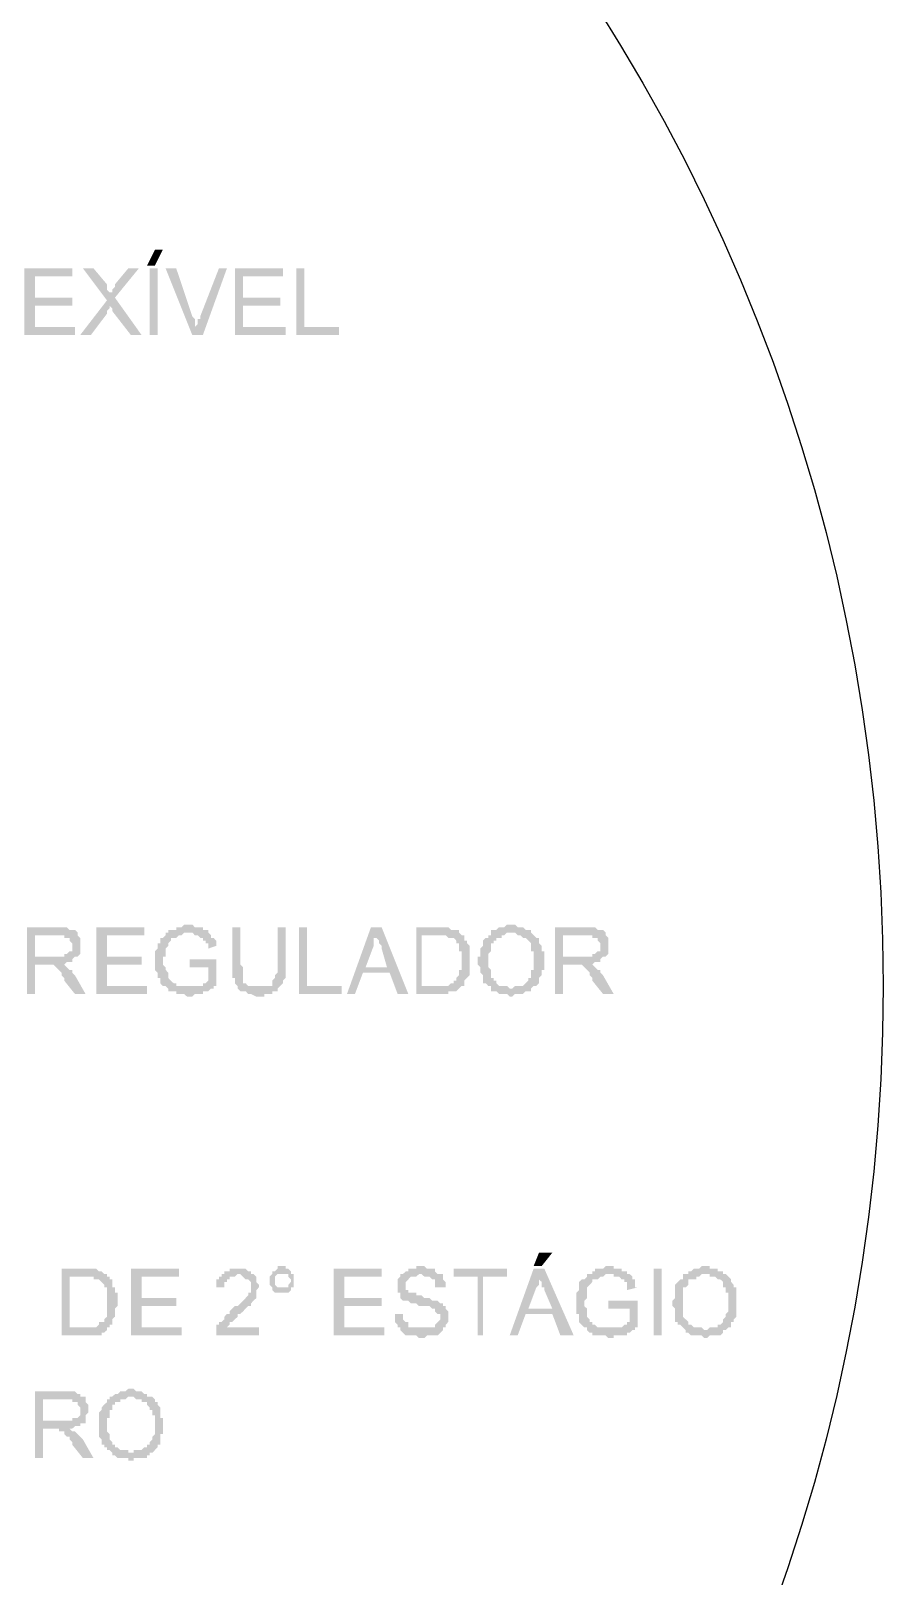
# Model space of a CAD drawing. Header units: millimetres. Extents: x 4161 to 13726, y 828 to 4470.
# Drawn here: x 9892 to 9985.9, y 1437.1 to 1607.4 of the extents above; entities that cross this region are included whole.
import ezdxf

# ---------------------------------------------------------------- set-up
doc = ezdxf.new("R2010")
doc.units = ezdxf.units.MM
doc.header["$LTSCALE"] = 10
doc.layers.add('AUX_01', color=1, linetype='Continuous')
doc.layers.add('H', color=7, linetype='Continuous', lineweight=100)

# ---------------------------------------------------------------- blocks, each defined once
blk = doc.blocks.new('A$C4B5A1FD5')
at = {"layer": 'H', "linetype": 'Continuous'}
for points in [[(284.41, 301.47), (283.53, 301.47), (282.65, 299.71), (283.53, 299.71)], [(274.41, 299.41), (269.12, 299.41), (269.12, 292.06), (274.71, 292.06), (274.71, 292.94), (270.29, 292.94), (270.29, 295.29), (274.41, 295.29), (274.41, 296.18), (270.29, 296.18), (270.29, 298.53), (274.41, 298.53)], [(276.76, 299.41), (275.59, 299.41), (278.24, 295.88), (278.53, 295.29), (278.82, 295), (278.82, 294.71), (280.88, 292.06), (282.06, 292.06), (279.12, 296.18), (278.82, 296.76), (278.53, 296.76), (278.24, 297.06), (278.24, 297.35), (278.24, 297.65)], [(281.76, 299.41), (280.59, 299.41), (279.12, 297.65), (279.12, 297.35), (278.82, 297.06), (278.82, 296.76), (279.12, 296.18)], [(283.82, 292.06), (283.82, 299.41), (282.94, 299.41), (282.94, 292.06)], [(285.88, 299.41), (284.71, 299.41), (287.65, 292.06), (287.94, 292.94), (287.94, 293.24), (287.94, 293.53), (287.94, 293.82), (287.65, 294.12)], [(291.47, 299.41), (290.59, 299.41), (288.53, 294.12), (288.53, 293.82), (288.24, 293.82), (288.24, 293.24), (287.94, 292.94), (287.65, 292.06), (288.82, 292.06)], [(297.65, 299.41), (292.35, 299.41), (292.35, 292.06), (297.94, 292.06), (297.94, 292.94), (293.24, 292.94), (293.24, 295.29), (297.35, 295.29), (297.35, 296.18), (293.24, 296.18), (293.24, 298.53), (297.65, 298.53)], [(300, 299.41), (299.12, 299.41), (299.12, 292.06), (303.82, 292.06), (303.82, 292.94), (300, 292.94)], [(278.24, 295.88), (275.29, 292.06), (276.47, 292.06), (278.24, 294.41), (278.24, 294.71), (278.53, 295), (278.53, 295.29)], [(272.65, 226.76), (269.41, 226.76), (269.41, 219.41), (270.29, 219.41), (270.29, 222.65), (273.53, 222.65), (273.82, 222.94), (274.41, 222.94), (274.41, 223.24), (274.71, 223.53), (275, 223.53), (270.29, 223.53), (270.29, 225.88), (272.94, 225.88), (275, 226.18), (274.71, 226.47), (274.41, 226.47), (274.12, 226.47), (273.82, 226.76), (272.94, 226.76)], [(282.35, 226.76), (277.06, 226.76), (277.06, 219.41), (282.65, 219.41), (282.65, 220.29), (278.24, 220.29), (278.24, 222.65), (282.06, 222.65), (282.06, 223.53), (278.24, 223.53), (278.24, 225.88), (282.35, 225.88)], [(287.35, 227.06), (286.76, 227.06), (286.47, 226.76), (285.88, 226.76), (285.88, 226.47), (285.29, 226.47), (285, 226.47), (285, 226.18), (284.71, 226.18), (284.71, 225.88), (284.41, 225.59), (284.12, 225.59), (284.12, 225.29), (284.12, 225), (283.82, 225), (283.82, 224.41), (283.53, 224.12), (283.53, 222.06), (283.82, 221.76), (283.82, 221.18), (284.12, 221.18), (284.12, 220.88), (284.12, 220.59), (284.41, 220.29), (284.71, 220.29), (285, 220), (287.35, 220.29), (286.47, 220.29), (286.18, 220.29), (285.88, 220.29), (285.88, 220.59), (285.59, 220.59), (285.29, 220.88), (285, 221.18), (285, 221.47), (285, 221.76), (284.71, 222.06), (284.71, 222.35), (284.41, 222.65), (284.41, 223.24), (284.41, 223.53), (284.71, 223.53), (284.71, 224.41), (285, 224.71), (285, 225), (285.29, 225.29), (285.29, 225.59), (285.59, 225.59), (285.88, 225.59), (286.18, 225.88), (286.47, 225.88), (286.76, 226.18), (289.41, 226.18), (289.41, 226.47), (289.12, 226.47), (288.82, 226.47), (288.82, 226.76), (287.94, 226.76), (287.65, 227.06)], [(292.94, 226.76), (292.06, 226.76), (292.06, 222.65), (292.06, 221.18), (292.35, 221.18), (292.35, 220.59), (292.65, 220.29), (294.71, 220.29), (294.12, 220.29), (293.82, 220.29), (293.53, 220.59), (293.24, 220.59), (293.24, 220.88), (293.24, 221.18), (293.24, 221.47), (293.24, 222.35), (292.94, 222.65)], [(297.94, 226.76), (297.06, 226.76), (297.06, 221.76), (296.76, 221.47), (296.76, 221.18), (296.47, 220.88), (296.47, 220.59), (296.47, 220.29), (296.18, 220.29), (295.88, 220.29), (292.65, 220.29), (292.65, 220), (292.94, 219.71), (293.24, 219.71), (293.53, 219.71), (293.82, 219.41), (294.12, 219.41), (294.71, 219.12), (295.59, 219.12), (295.59, 219.41), (296.47, 219.41), (296.47, 219.71), (296.76, 219.71), (297.06, 219.71), (297.06, 220), (297.35, 220.29), (297.65, 220.59), (297.65, 220.88), (297.94, 221.18), (297.94, 222.65)], [(300.29, 226.76), (299.41, 226.76), (299.41, 219.41), (304.12, 219.41), (304.12, 220.29), (300.29, 220.29)], [(308.53, 226.76), (307.35, 226.76), (304.71, 219.41), (305.59, 219.41), (306.47, 221.76), (309.41, 221.76), (306.76, 222.35), (307.65, 224.71), (307.65, 225), (307.65, 225.59), (307.94, 225.59), (307.94, 225.88)], [(308.53, 226.76), (307.94, 225.88), (307.94, 225.59), (308.24, 225.29), (308.24, 225), (308.53, 224.71), (308.53, 224.41), (309.12, 222.35), (306.76, 222.35), (309.41, 221.76), (310.29, 219.41), (311.47, 219.41)], [(314.71, 226.76), (312.35, 226.76), (312.35, 219.41), (315.88, 219.41), (315.88, 219.71), (316.76, 219.71), (317.06, 220), (317.35, 220.29), (312.94, 220.29), (312.94, 225.88), (317.35, 225.88), (317.06, 226.18), (317.06, 226.47), (316.76, 226.47), (316.18, 226.47), (315.88, 226.76), (315, 226.76)], [(322.94, 227.06), (322.35, 227.06), (322.06, 226.76), (321.47, 226.76), (321.18, 226.47), (320.88, 226.47), (320.59, 226.47), (320.59, 226.18), (323.24, 226.18), (323.53, 225.88), (323.82, 225.88), (324.12, 225.59), (324.41, 225.59), (324.71, 225.29), (325, 225), (325, 224.71), (325, 224.12), (325.29, 224.12), (325.29, 222.06), (325, 222.06), (325, 221.47), (325, 221.18), (324.71, 221.18), (324.71, 220.88), (324.41, 220.59), (324.12, 220.29), (323.82, 220.29), (323.24, 220.29), (322.94, 220), (325, 220), (325.29, 220.29), (325.59, 220.29), (325.88, 220.59), (325.88, 220.88), (325.88, 221.18), (326.18, 221.47), (326.18, 222.06), (326.47, 222.06), (326.47, 224.12), (326.18, 224.12), (326.18, 224.71), (325.88, 225), (325.88, 225.29), (325.88, 225.59), (325.59, 225.59), (325.29, 225.88), (325, 226.18), (325, 226.47), (324.71, 226.47), (324.41, 226.47), (324.12, 226.76), (323.53, 226.76), (323.24, 227.06)], [(330.88, 226.76), (327.65, 226.76), (327.65, 219.41), (328.53, 219.41), (328.53, 222.65), (331.76, 222.65), (332.06, 222.94), (332.65, 222.94), (332.65, 223.24), (332.94, 223.53), (333.24, 223.53), (328.53, 223.53), (328.53, 225.88), (331.18, 225.88), (333.24, 226.18), (332.94, 226.47), (332.65, 226.47), (332.35, 226.47), (332.06, 226.76), (331.18, 226.76)], [(275, 226.18), (272.94, 225.88), (273.53, 225.88), (273.53, 225.59), (273.82, 225.59), (274.12, 225.59), (274.12, 225.29), (274.41, 225), (274.41, 224.12), (274.12, 224.12), (273.82, 223.82), (273.53, 223.82), (273.53, 223.53), (270.29, 223.53), (275, 223.53), (275.29, 223.82), (275.29, 224.12), (275.29, 224.41), (275.29, 225), (275.29, 225.29), (275.29, 225.59), (275, 225.88)], [(289.41, 226.18), (287.35, 226.18), (287.65, 226.18), (287.94, 225.88), (288.24, 225.88), (288.53, 225.59), (288.82, 225.59), (288.82, 225.29), (289.12, 225.29), (289.12, 225), (289.41, 225), (289.41, 224.41), (290.29, 224.71), (290.29, 225), (290.29, 225.29), (290, 225.59), (289.71, 225.59), (289.71, 225.88)], [(317.35, 225.88), (314.71, 225.88), (315.59, 225.88), (315.88, 225.59), (316.18, 225.59), (316.47, 225.59), (316.76, 225.29), (316.76, 225), (317.06, 225), (317.06, 224.12), (317.35, 224.12), (317.35, 222.06), (317.06, 222.06), (317.06, 221.76), (317.06, 221.47), (316.76, 221.18), (316.76, 220.88), (316.47, 220.88), (316.47, 220.59), (316.18, 220.59), (315.88, 220.29), (315.59, 220.29), (312.94, 220.29), (317.35, 220.29), (317.65, 220.29), (317.65, 220.59), (317.65, 220.88), (317.94, 221.18), (318.24, 221.47), (318.24, 221.76), (318.24, 222.35), (318.24, 222.65), (318.24, 223.24), (318.24, 224.12), (318.24, 224.71), (317.94, 225), (317.94, 225.29), (317.65, 225.29), (317.65, 225.59), (317.65, 225.88)], [(320.59, 226.18), (320.59, 225.88), (320.29, 225.88), (320.29, 225.59), (320, 225.59), (319.71, 225.29), (319.71, 225), (319.71, 224.71), (319.41, 224.41), (319.41, 223.53), (319.12, 223.53), (319.12, 222.94), (319.12, 222.65), (319.41, 222.35), (319.41, 221.76), (319.71, 221.47), (319.71, 221.18), (319.71, 220.88), (319.71, 220.59), (320, 220.59), (320.29, 220.29), (320.59, 220.29), (320.59, 220), (320.59, 219.71), (321.18, 219.71), (321.47, 219.41), (322.35, 219.41), (322.65, 219.12), (322.94, 219.12), (323.24, 219.41), (324.12, 219.41), (324.41, 219.71), (324.71, 219.71), (325, 219.71), (325, 220), (322.65, 220), (322.35, 220.29), (321.76, 220.29), (321.47, 220.29), (321.18, 220.59), (321.18, 220.88), (320.88, 220.88), (320.88, 221.18), (320.59, 221.18), (320.59, 221.47), (320.59, 222.06), (320.29, 222.35), (320.29, 223.82), (320.59, 224.12), (320.59, 224.71), (320.59, 225), (320.88, 225), (320.88, 225.29), (321.18, 225.29), (321.18, 225.59), (321.47, 225.59), (321.76, 225.59), (321.76, 225.88), (322.06, 225.88), (322.35, 226.18), (322.94, 226.18)], [(333.24, 226.18), (331.18, 225.88), (331.76, 225.88), (331.76, 225.59), (332.06, 225.59), (332.35, 225.59), (332.35, 225.29), (332.65, 225), (332.65, 224.12), (332.35, 224.12), (332.06, 223.82), (331.76, 223.82), (331.76, 223.53), (328.53, 223.53), (333.24, 223.53), (333.53, 223.82), (333.53, 224.12), (333.53, 224.41), (333.53, 225), (333.53, 225.29), (333.53, 225.59), (333.24, 225.88)], [(290.29, 223.24), (287.35, 223.24), (287.35, 222.35), (289.41, 222.35), (289.41, 220.88), (289.12, 220.59), (288.82, 220.59), (288.82, 220.29), (288.53, 220.29), (288.24, 220.29), (287.35, 220.29), (285, 220), (285, 219.71), (285.29, 219.71), (285.59, 219.71), (285.88, 219.71), (285.88, 219.41), (286.76, 219.41), (287.06, 219.12), (287.65, 219.12), (287.94, 219.41), (288.82, 219.41), (288.82, 219.71), (289.12, 219.71), (289.41, 219.71), (289.71, 220), (290, 220), (290, 220.29), (290.29, 220.29)], [(273.24, 222.65), (271.47, 222.65), (272.06, 222.65), (272.35, 222.65), (272.65, 222.35), (272.94, 222.06), (273.24, 221.76), (273.24, 221.47), (273.53, 221.18), (273.53, 220.88), (274.71, 219.41), (275.88, 219.41), (274.71, 221.47), (274.41, 221.76), (274.41, 222.06), (274.12, 222.06), (273.82, 222.35), (273.53, 222.65)], [(331.47, 222.65), (329.71, 222.65), (330.29, 222.65), (330.59, 222.65), (330.88, 222.35), (331.18, 222.06), (331.47, 221.76), (331.47, 221.47), (331.76, 221.18), (331.76, 220.88), (332.94, 219.41), (334.12, 219.41), (332.94, 221.47), (332.65, 221.76), (332.65, 222.06), (332.35, 222.06), (332.06, 222.35), (331.76, 222.65)], [(327.35, 190.88), (325.88, 190.88), (325.29, 189.41), (326.18, 189.41)], [(275.88, 189.12), (273.24, 189.12), (273.24, 181.76), (276.76, 181.76), (277.06, 181.76), (277.65, 181.76), (277.65, 182.06), (277.94, 182.06), (278.24, 182.35), (278.24, 182.65), (274.12, 182.65), (274.12, 188.24), (278.24, 188.24), (278.24, 188.53), (277.94, 188.53), (277.65, 188.82), (277.35, 188.82), (277.06, 189.12)], [(286.18, 189.12), (280.88, 189.12), (280.88, 181.76), (286.47, 181.76), (286.47, 182.65), (282.06, 182.65), (282.06, 185), (285.88, 185), (285.88, 185.88), (282.06, 185.88), (282.06, 188.24), (286.18, 188.24)], [(292.65, 189.12), (291.76, 189.12), (291.76, 188.82), (291.18, 188.82), (291.18, 188.53), (290.88, 188.53), (290.88, 188.24), (290.59, 188.24), (290.59, 187.94), (290.29, 187.94), (290.29, 187.35), (290.29, 187.06), (291.18, 187.06), (291.18, 187.65), (291.47, 187.65), (291.47, 187.94), (291.76, 187.94), (291.76, 188.24), (292.35, 188.24), (292.65, 188.53), (294.41, 188.53), (294.12, 188.53), (294.12, 188.82), (293.82, 188.82), (293.53, 189.12), (292.94, 189.12)], [(297.65, 189.41), (297.06, 189.41), (297.06, 189.12), (296.76, 188.82), (296.47, 188.82), (296.47, 188.53), (297.94, 188.53), (298.24, 188.53), (298.24, 188.24), (298.53, 187.94), (298.53, 187.65), (298.24, 187.35), (298.24, 187.06), (297.94, 187.06), (297.65, 187.06), (298.53, 187.06), (298.82, 187.06), (298.82, 187.94), (298.82, 188.53), (298.53, 188.53), (298.53, 188.82), (298.24, 189.12), (297.94, 189.12), (297.94, 189.41)], [(308.53, 189.12), (303.24, 189.12), (303.24, 181.76), (308.82, 181.76), (308.82, 182.65), (304.41, 182.65), (304.41, 185), (308.53, 185), (308.53, 185.88), (304.41, 185.88), (304.41, 188.24), (308.53, 188.24)], [(312.94, 189.41), (312.35, 189.41), (312.35, 189.12), (311.47, 189.12), (311.47, 188.82), (311.18, 188.82), (310.88, 188.53), (310.59, 188.53), (310.59, 188.24), (310.29, 187.94), (310.29, 186.47), (310.59, 186.47), (310.59, 186.18), (310.59, 185.88), (310.88, 185.59), (311.18, 185.59), (311.47, 185.59), (311.76, 185.29), (312.35, 185.29), (312.65, 185), (312.94, 185), (313.53, 185), (313.82, 185), (314.12, 184.71), (314.41, 184.71), (314.41, 184.41), (314.71, 184.12), (315, 184.12), (315, 183.53), (314.71, 183.24), (314.41, 182.94), (314.41, 182.65), (314.12, 182.65), (310.59, 182.65), (310.59, 182.35), (310.88, 182.06), (311.18, 181.76), (311.47, 181.76), (312.35, 181.76), (312.65, 181.47), (313.24, 181.47), (313.53, 181.76), (314.41, 181.76), (314.71, 181.76), (315, 182.06), (315.29, 182.35), (315.29, 182.65), (315.59, 182.65), (315.59, 182.94), (315.88, 183.24), (315.88, 183.82), (315.88, 184.41), (315.59, 184.71), (315.59, 185), (315.29, 185), (315.29, 185.29), (315, 185.29), (314.71, 185.59), (314.41, 185.59), (314.12, 185.59), (313.82, 185.88), (313.24, 185.88), (312.94, 186.18), (312.35, 186.18), (312.35, 186.47), (311.76, 186.47), (311.47, 186.47), (311.47, 186.76), (311.18, 186.76), (311.18, 187.65), (311.47, 187.94), (311.76, 188.24), (312.35, 188.24), (312.65, 188.53), (315.29, 188.53), (315, 188.53), (314.71, 188.53), (314.41, 188.82), (314.41, 189.12), (313.53, 189.12), (313.24, 189.41)], [(322.35, 189.12), (316.47, 189.12), (316.47, 188.24), (319.12, 188.24), (319.12, 181.76), (319.71, 181.76), (319.71, 188.24), (322.35, 188.24)], [(326.47, 189.12), (325.29, 189.12), (322.65, 181.76), (323.53, 181.76), (324.41, 184.12), (327.35, 184.12), (324.71, 184.71), (325.59, 187.06), (325.88, 187.35), (325.88, 187.94), (325.88, 188.24)], [(326.47, 189.12), (325.88, 188.24), (325.88, 187.94), (326.18, 187.65), (326.18, 187.06), (326.47, 187.06), (326.47, 186.76), (327.35, 184.71), (324.71, 184.71), (327.35, 184.12), (328.24, 181.76), (329.71, 181.76)], [(333.53, 189.41), (333.24, 189.41), (332.94, 189.12), (332.06, 189.12), (332.06, 188.82), (331.76, 188.82), (331.76, 188.53), (331.47, 188.53), (331.18, 188.53), (331.18, 188.24), (330.88, 187.94), (330.59, 187.94), (330.29, 187.65), (330.29, 187.35), (330.29, 187.06), (330.29, 186.76), (330, 186.47), (330, 184.12), (330.29, 184.12), (330.29, 183.53), (330.29, 183.24), (330.59, 182.94), (330.88, 182.65), (331.18, 182.65), (331.18, 182.35), (333.53, 182.65), (332.65, 182.65), (332.35, 182.65), (332.06, 182.94), (331.76, 182.94), (331.76, 183.24), (331.47, 183.24), (331.47, 183.53), (331.18, 183.82), (331.18, 184.12), (331.18, 184.41), (331.18, 184.71), (330.88, 185), (330.88, 185.59), (331.18, 185.88), (331.18, 186.76), (331.18, 187.06), (331.47, 187.35), (331.76, 187.65), (331.76, 187.94), (332.06, 187.94), (332.35, 187.94), (332.65, 188.24), (332.94, 188.24), (333.24, 188.53), (335.88, 188.53), (335.59, 188.53), (335.59, 188.82), (335, 188.82), (335, 189.12), (334.12, 189.12), (334.12, 189.41), (333.82, 189.41)], [(339.41, 181.76), (339.41, 189.12), (338.53, 189.12), (338.53, 181.76)], [(344.12, 189.41), (343.82, 189.41), (343.53, 189.12), (342.94, 189.12), (342.65, 188.82), (342.35, 188.82), (342.35, 188.53), (342.06, 188.53), (341.76, 188.53), (344.71, 188.53), (344.71, 188.24), (345.29, 188.24), (345.59, 187.94), (345.88, 187.94), (346.18, 187.65), (346.18, 187.35), (346.18, 187.06), (346.47, 187.06), (346.47, 186.47), (346.76, 186.47), (346.76, 184.41), (346.47, 184.12), (346.47, 183.82), (346.18, 183.53), (346.18, 183.24), (345.88, 182.94), (345.59, 182.94), (345.59, 182.65), (345.29, 182.65), (344.71, 182.65), (344.41, 182.35), (344.12, 182.35), (346.47, 182.35), (346.76, 182.65), (347.06, 182.65), (347.06, 182.94), (347.06, 183.24), (347.35, 183.24), (347.35, 183.53), (347.65, 183.82), (347.65, 184.41), (347.65, 186.47), (347.65, 187.06), (347.35, 187.06), (347.35, 187.35), (347.06, 187.65), (347.06, 187.94), (346.76, 188.24), (346.47, 188.53), (346.18, 188.53), (346.18, 188.82), (345.59, 188.82), (345.59, 189.12), (344.71, 189.12), (344.71, 189.41), (344.41, 189.41)], [(278.24, 188.24), (275.88, 188.24), (276.76, 188.24), (276.76, 187.94), (277.35, 187.94), (277.65, 187.65), (277.94, 187.35), (277.94, 187.06), (278.24, 187.06), (278.24, 186.47), (278.24, 184.41), (278.24, 184.12), (278.24, 183.82), (277.94, 183.53), (277.94, 183.24), (277.65, 183.24), (277.35, 183.24), (277.35, 182.94), (277.06, 182.65), (276.76, 182.65), (274.12, 182.65), (278.24, 182.65), (278.53, 182.65), (278.53, 182.94), (278.82, 182.94), (278.82, 183.24), (278.82, 183.53), (279.12, 183.82), (279.12, 184.12), (279.12, 184.71), (279.41, 185), (279.41, 185.59), (279.41, 186.47), (279.12, 186.47), (279.12, 187.06), (278.82, 187.06), (278.82, 187.65), (278.82, 187.94), (278.53, 187.94), (278.53, 188.24)], [(294.41, 188.53), (292.65, 188.53), (292.94, 188.53), (293.24, 188.24), (293.53, 187.94), (293.82, 187.94), (294.12, 187.65), (294.12, 187.35), (294.12, 186.47), (293.82, 186.47), (293.82, 186.18), (293.53, 185.88), (293.24, 185.59), (292.94, 185.29), (292.65, 185), (292.35, 185), (292.06, 184.71), (291.76, 184.41), (291.76, 184.12), (291.47, 184.12), (291.18, 183.82), (291.18, 183.53), (290.88, 183.24), (290.59, 183.24), (290.59, 182.94), (290.29, 182.94), (290.29, 182.65), (290.29, 182.35), (290.29, 181.76), (290, 181.76), (295, 181.76), (295, 182.65), (291.18, 182.65), (291.47, 182.65), (291.76, 182.94), (291.76, 183.24), (292.06, 183.24), (292.35, 183.53), (292.65, 183.82), (292.65, 184.12), (292.94, 184.12), (293.24, 184.41), (293.53, 184.71), (293.82, 185), (294.12, 185), (294.12, 185.29), (294.41, 185.59), (294.71, 185.88), (294.71, 186.18), (294.71, 186.76), (295, 187.06), (295, 187.35), (294.71, 187.65), (294.71, 187.94), (294.71, 188.24)], [(296.47, 188.53), (296.18, 188.24), (296.18, 187.94), (296.18, 187.35), (296.47, 187.06), (296.47, 186.76), (296.76, 186.47), (297.06, 186.47), (297.35, 186.47), (297.65, 186.47), (297.94, 186.47), (298.24, 186.47), (298.53, 186.76), (298.53, 187.06), (297.06, 187.06), (296.76, 187.35), (296.76, 187.94), (296.76, 188.24), (297.06, 188.53), (297.65, 188.53)], [(315.29, 188.53), (312.94, 188.53), (313.24, 188.24), (313.82, 188.24), (314.12, 187.94), (314.41, 187.94), (314.41, 187.65), (314.41, 187.06), (314.71, 187.06), (315.59, 187.06), (315.59, 187.65), (315.29, 187.94), (315.29, 188.24)], [(335.88, 188.53), (333.53, 188.53), (334.12, 188.53), (334.12, 188.24), (334.71, 188.24), (335, 187.94), (335.29, 187.94), (335.29, 187.65), (335.59, 187.65), (335.59, 187.35), (335.59, 187.06), (335.59, 186.76), (336.76, 187.06), (336.47, 187.06), (336.47, 187.65), (336.47, 187.94), (336.18, 187.94), (336.18, 188.24)], [(341.76, 188.53), (341.76, 188.24), (341.76, 187.94), (341.47, 187.94), (341.18, 187.65), (340.88, 187.35), (340.88, 187.06), (340.88, 186.76), (340.88, 185.88), (340.59, 185.59), (340.59, 185.29), (340.59, 185), (340.88, 184.71), (340.88, 184.12), (340.88, 183.82), (340.88, 183.24), (341.18, 183.24), (341.18, 182.94), (341.47, 182.94), (341.76, 182.65), (342.06, 182.35), (342.06, 182.06), (342.35, 182.06), (342.65, 181.76), (342.94, 181.76), (343.82, 181.76), (344.12, 181.47), (344.41, 181.47), (344.71, 181.76), (345.59, 181.76), (345.88, 181.76), (346.18, 182.06), (346.18, 182.35), (346.47, 182.35), (344.12, 182.35), (343.82, 182.65), (343.24, 182.65), (342.94, 182.65), (342.65, 182.94), (342.35, 182.94), (342.35, 183.24), (342.06, 183.53), (341.76, 183.82), (341.76, 184.41), (341.76, 184.71), (341.76, 186.18), (341.76, 186.47), (341.76, 187.06), (342.06, 187.06), (342.35, 187.35), (342.35, 187.65), (342.35, 187.94), (342.65, 187.94), (342.94, 187.94), (343.24, 187.94), (343.24, 188.24), (343.53, 188.24), (343.82, 188.53), (344.12, 188.53)], [(310.88, 184.12), (310, 184.12), (310, 183.53), (310, 183.24), (310.29, 182.94), (310.29, 182.65), (310.59, 182.65), (312.94, 182.65), (312.06, 182.65), (311.47, 182.65), (311.47, 182.94), (311.47, 183.24), (311.18, 183.24), (310.88, 183.53)], [(336.76, 185.59), (333.53, 185.59), (333.53, 184.71), (335.88, 184.71), (335.88, 183.24), (335.59, 183.24), (335.59, 182.94), (335.29, 182.94), (335, 182.65), (334.71, 182.65), (333.53, 182.65), (331.18, 182.35), (331.47, 182.06), (331.76, 182.06), (331.76, 181.76), (332.06, 181.76), (332.35, 181.76), (333.24, 181.76), (333.53, 181.47), (334.12, 181.47), (334.12, 181.76), (335, 181.76), (335.29, 181.76), (335.59, 181.76), (335.59, 182.06), (335.88, 182.06), (336.18, 182.35), (336.47, 182.35), (336.47, 182.65), (336.76, 182.65)], [(273.53, 175.59), (270.29, 175.59), (270.29, 168.24), (271.18, 168.24), (271.18, 171.47), (274.41, 171.47), (274.71, 171.76), (275.29, 171.76), (275.29, 172.06), (275.59, 172.06), (275.88, 172.06), (271.18, 172.35), (271.18, 174.71), (273.53, 174.71), (275.88, 175), (275.59, 175), (275.29, 175), (275.29, 175.29), (275, 175.29), (274.71, 175.59), (273.82, 175.59)], [(280.88, 175.88), (280.59, 175.88), (280.29, 175.59), (279.71, 175.59), (279.41, 175.29), (279.12, 175.29), (278.82, 175), (278.53, 175), (281.18, 175), (281.47, 174.71), (282.06, 174.71), (282.06, 174.41), (282.35, 174.41), (282.65, 174.41), (282.65, 174.12), (282.94, 173.82), (282.94, 173.53), (283.24, 173.53), (283.24, 172.94), (283.53, 172.94), (283.53, 170.88), (283.24, 170.59), (283.24, 170.29), (282.94, 170), (282.94, 169.71), (282.65, 169.71), (282.65, 169.41), (282.35, 169.41), (282.06, 169.12), (281.18, 169.12), (281.18, 168.82), (280.88, 168.82), (283.24, 168.82), (283.53, 169.12), (283.82, 169.41), (283.82, 169.71), (284.12, 169.71), (284.12, 170), (284.12, 170.29), (284.12, 170.88), (284.41, 170.88), (284.41, 172.65), (284.12, 172.65), (284.12, 173.53), (284.12, 173.82), (283.82, 174.12), (283.82, 174.41), (283.53, 174.41), (283.53, 174.71), (283.24, 175), (282.94, 175), (282.65, 175), (282.65, 175.29), (282.35, 175.29), (282.06, 175.59), (281.47, 175.59), (281.18, 175.88)], [(275.88, 175), (273.53, 174.71), (274.41, 174.71), (274.41, 174.41), (274.71, 174.41), (275, 174.41), (275, 174.12), (275.29, 173.82), (275.29, 173.53), (275.29, 172.94), (275, 172.65), (274.71, 172.65), (274.41, 172.65), (274.41, 172.35), (271.18, 172.35), (275.88, 172.06), (275.88, 172.35), (275.88, 172.65), (275.88, 172.94), (276.18, 173.24), (276.18, 173.53), (276.18, 174.12), (275.88, 174.41), (275.88, 174.71)], [(278.53, 175), (278.53, 174.71), (278.24, 174.71), (278.24, 174.41), (277.94, 174.12), (277.65, 173.82), (277.65, 173.53), (277.35, 173.24), (277.35, 172.35), (277.35, 172.06), (277.35, 171.76), (277.35, 171.18), (277.35, 170.59), (277.65, 170.29), (277.65, 169.71), (277.94, 169.71), (277.94, 169.41), (278.24, 169.41), (278.24, 169.12), (278.53, 169.12), (278.82, 168.82), (278.82, 168.53), (279.12, 168.53), (279.41, 168.24), (279.71, 168.24), (280.59, 168.24), (280.59, 167.94), (281.18, 167.94), (281.18, 168.24), (282.06, 168.24), (282.35, 168.24), (282.65, 168.24), (282.65, 168.53), (282.94, 168.53), (282.94, 168.82), (283.24, 168.82), (280.59, 168.82), (280.59, 169.12), (279.71, 169.12), (279.41, 169.41), (279.12, 169.41), (279.12, 169.71), (278.82, 169.71), (278.82, 170), (278.53, 170.29), (278.53, 170.88), (278.24, 171.18), (278.24, 172.65), (278.53, 172.65), (278.53, 173.53), (278.82, 173.53), (278.82, 173.82), (278.82, 174.12), (279.12, 174.12), (279.12, 174.41), (279.41, 174.41), (279.71, 174.41), (279.71, 174.71), (280.29, 174.71), (280.59, 175), (280.88, 175)], [(274.12, 171.47), (272.35, 171.47), (272.94, 171.47), (272.94, 171.18), (273.24, 171.18), (273.53, 171.18), (273.53, 170.88), (273.82, 170.59), (274.12, 170.59), (274.12, 170.29), (274.41, 170), (274.41, 169.71), (275.59, 168.24), (276.76, 168.24), (275.59, 170.29), (275.29, 170.59), (275, 170.88), (274.71, 171.18), (274.41, 171.18)]]:
    blk.add_hatch(color=0, dxfattribs=at).paths.add_polyline_path(points)

msp = doc.modelspace()

# ---------------------------------------------------------------- linework, layer by layer
at = {"layer": 'AUX_01'}
msp.add_circle((9785.94, 1502.12), 200, dxfattribs=at)

# ---------------------------------------------------------------- block references
msp.add_blockref('A$C4B5A1FD5', (9622.11, 1281.83), dxfattribs=at)

doc.saveas('drawing.dxf')
